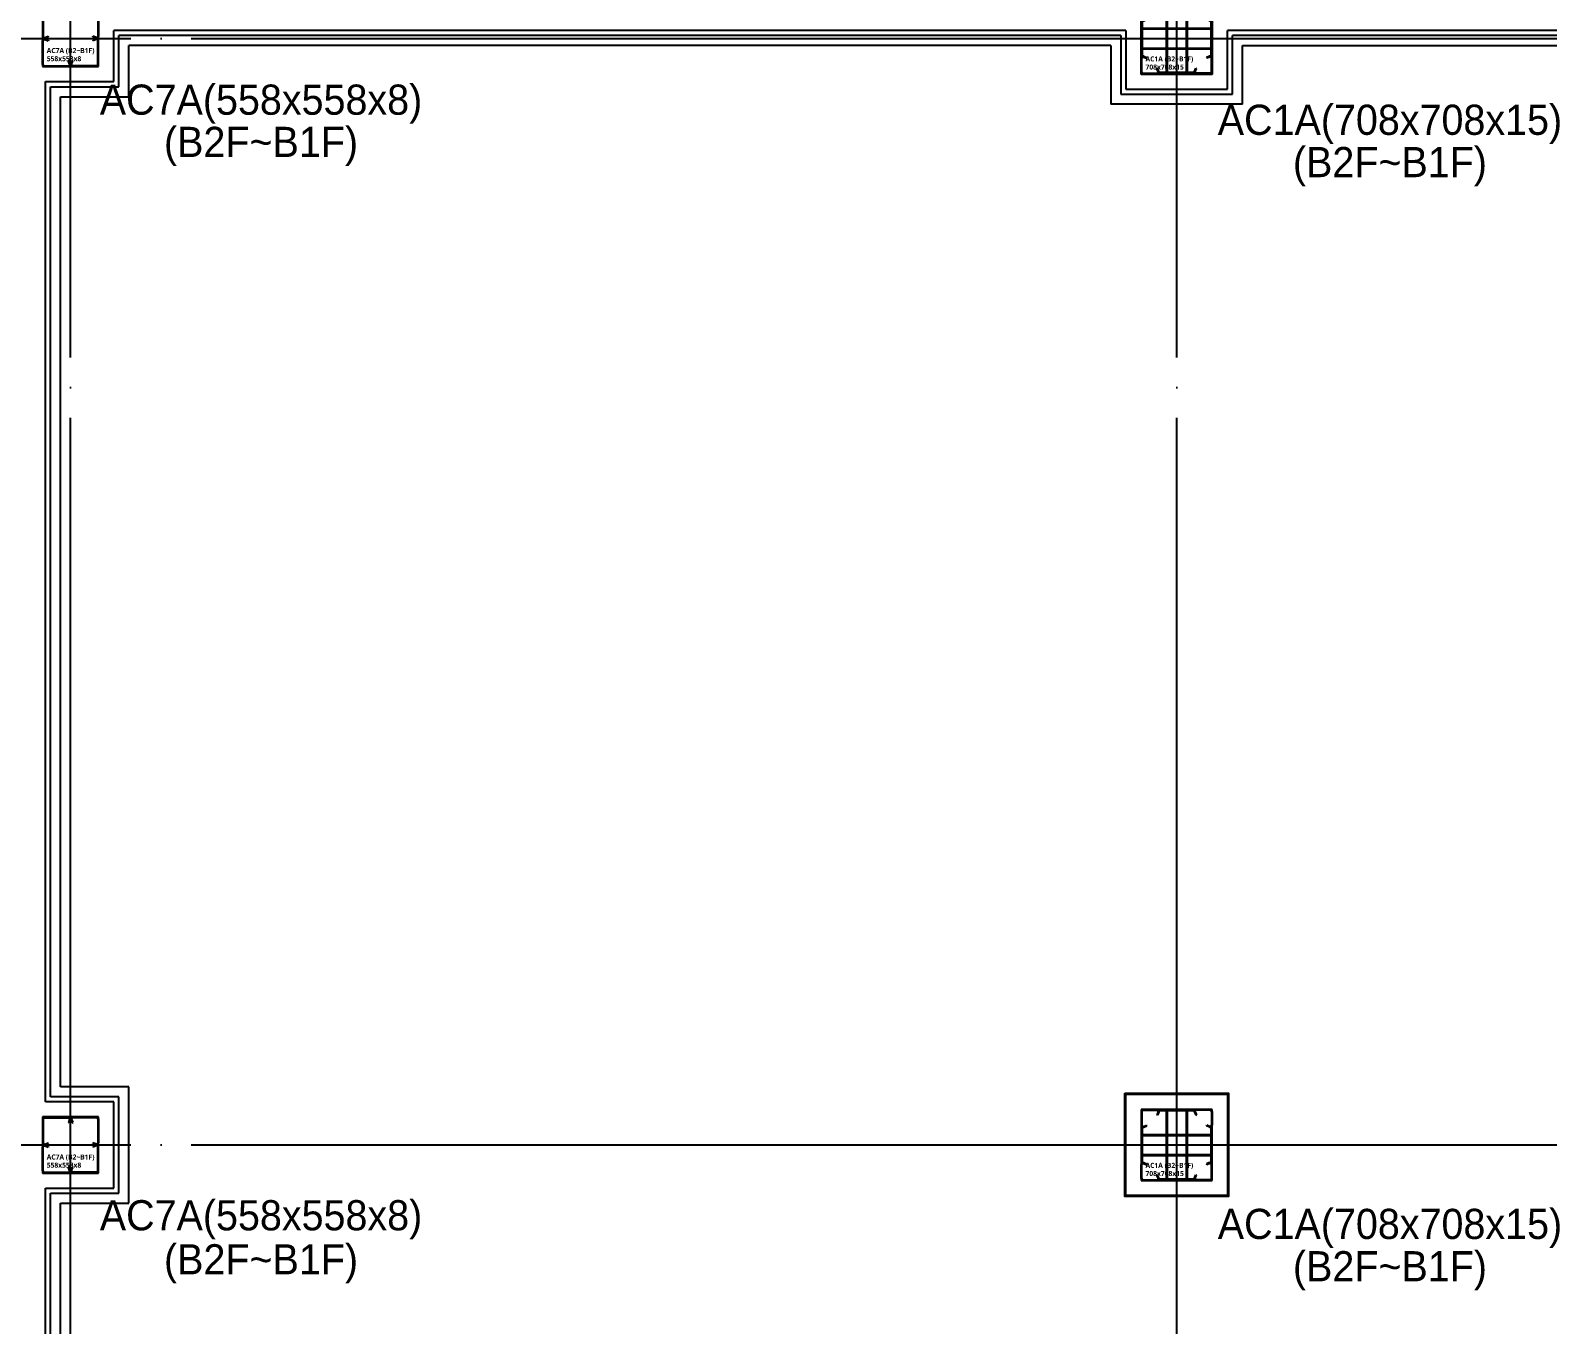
# Model space of a CAD drawing. Header units: millimetres. Extents: x -47382 to 204618, y -51045 to 127155.
# Drawn here: x 35600 to 50689, y 27584 to 40452 of the extents above; entities that cross this region are included whole.
import ezdxf
from ezdxf.enums import TextEntityAlignment as Align

# ---------------------------------------------------------------- set-up
doc = ezdxf.new("R2010")
doc.units = ezdxf.units.MM
doc.header["$LTSCALE"] = 300
doc.header["$MEASUREMENT"] = 0
doc.linetypes.add('CEN', pattern=[62, 60, -1, 0, -1])
doc.layers.get('0').update_dxf_attribs({"linetype": 'CONTINUOUS'})
doc.layers.get('Defpoints').update_dxf_attribs({"color": 153, "linetype": 'CONTINUOUS'})
for name, color, linetype in [('A-ST-AXIS-CEN', 252, 'CEN'), ('A-ST-COL', 2, 'CONTINUOUS'), ('Bound', 9, 'CONTINUOUS'), ('갈바륨 V-115', 141, 'CONTINUOUS'), ('갈바륨 W-140', 71, 'CONTINUOUS'), ('저온단열', 160, 'CONTINUOUS'), ('충돌방지대 IN', 4, 'CONTINUOUS')]:
    doc.layers.add(name, color=color, linetype=linetype)
doc.layers.add('Defpoint', color=161, linetype='CONTINUOUS', plot=False)
doc.styles.add('SH_대대리576', font='NanumGothicBold.ttf')
doc.styles.add('돋움', font='')
doc.styles.get('돋움').set_extended_font_data('Dotum')

# ---------------------------------------------------------------- blocks, each defined once
blk = doc.blocks.new('AC7A(b2~b1f)')
at = {"layer": 'A-ST-COL'}
for p, q in [((20, 558), (20, 319)), ((28, 558), (28, 319)), ((40, 578), (279, 578)), ((40, 570), (279, 570)), ((290, 554), (277, 523)), ((285, 520), (277, 523)), ((298, 551), (285, 520)), ((300, 551), (313, 520)), ((308, 554), (321, 523)), ((313, 520), (321, 523)), ((558, 578), (319, 578)), ((558, 570), (319, 570)), ((570, 558), (570, 319)), ((578, 558), (578, 319)), ((44, 308), (75, 321)), ((47, 300), (78, 313)), ((78, 313), (75, 321)), ((520, 313), (523, 321)), ((551, 300), (520, 313)), ((554, 308), (523, 321)), ((20, 40), (20, 279)), ((28, 40), (28, 279)), ((44, 290), (75, 277)), ((47, 298), (78, 285)), ((78, 285), (75, 277)), ((551, 298), (520, 285)), ((520, 285), (523, 277)), ((554, 290), (523, 277)), ((570, 40), (570, 279)), ((578, 40), (578, 279)), ((40, 28), (279, 28)), ((40, 20), (279, 20)), ((285, 78), (277, 75)), ((290, 44), (277, 75)), ((298, 47), (285, 78)), ((300, 47), (313, 78)), ((308, 44), (321, 75)), ((313, 78), (321, 75)), ((558, 28), (319, 28)), ((558, 20), (319, 20))]:
    blk.add_line(p, q, dxfattribs=at)
for centre, radius, start, end in [((40, 558), 20, 90, 180), ((40, 558), 12, 90, 180), ((279, 558), 20, 340, 90), ((279, 558), 12, 340, 90), ((319, 558), 20, 90, 200), ((319, 558), 12, 90, 200), ((558, 558), 20, 0, 90), ((558, 558), 12, 0, 90), ((40, 319), 20, 180, 290), ((40, 319), 12, 180, 290), ((558, 319), 20, 250, 0), ((558, 319), 12, 250, 0), ((40, 279), 20, 70, 180), ((40, 279), 12, 70, 180), ((558, 279), 20, 0, 110), ((558, 279), 12, 0, 110), ((40, 40), 20, 180, 270), ((40, 40), 12, 180, 270), ((279, 40), 20, 270, 20), ((279, 40), 12, 270, 20), ((319, 40), 20, 160, 270), ((319, 40), 12, 160, 270), ((558, 40), 20, 270, 0), ((558, 40), 12, 270, 0)]:
    blk.add_arc(centre, radius, start, end, dxfattribs=at)
at = {"layer": 'Bound', "color": 9, "linetype": 'Continuous'}
for p, q in [((578, 578), (20, 578)), ((20, 578), (20, 20)), ((578, 20), (578, 578)), ((20, 20), (578, 20))]:
    blk.add_line(p, q, dxfattribs=at)
at = {"layer": 'Defpoint'}
for p, q in [((299, 0), (299, 598)), ((0, 299), (598, 299))]:
    blk.add_line(p, q, dxfattribs=at)
at = {"layer": 'Defpoint', "linetype": 'Continuous', "style": 'SH_대대리576'}
for s, p in [('AC7A (B2~B1F)', (62, 179)), ('558x558x8', (62, 98))]:
    blk.add_text(s, height=50, dxfattribs=at).set_placement(p, align=Align.MIDDLE_LEFT)
blk = doc.blocks.new('AC1A(b2~b1f)')
for points in [[(199, 728), (549, 728), (549, 713), (199, 713)], [(20, 549), (20, 199), (35, 199), (35, 549)], [(728, 199), (728, 549), (713, 549), (713, 199)], [(199, 20), (549, 20), (549, 35), (199, 35)]]:
    blk.add_hatch(color=9).paths.add_polyline_path(points)
for p, q in [((270, 713), (270, 35)), ((279, 713), (279, 35)), ((469, 713), (469, 35)), ((478, 713), (478, 35)), ((35, 478), (713, 478)), ((35, 469), (713, 469)), ((35, 279), (713, 279)), ((35, 270), (713, 270))]:
    blk.add_line(p, q)
at = {"color": 8, "linetype": 'Continuous'}
for points in [[(199, 728), (549, 728), (549, 713), (199, 713)], [(20, 549), (20, 199), (35, 199), (35, 549)], [(728, 199), (728, 549), (713, 549), (713, 199)], [(199, 20), (549, 20), (549, 35), (199, 35)]]:
    blk.add_lwpolyline(points, close=True, dxfattribs=at)
at = {"layer": 'A-ST-COL'}
for p, q in [((20, 708), (20, 569)), ((28, 708), (28, 569)), ((40, 728), (179, 728)), ((40, 720), (179, 720)), ((190, 704), (177, 673)), ((185, 670), (177, 673)), ((198, 701), (185, 670)), ((550, 701), (563, 670)), ((558, 704), (571, 673)), ((563, 670), (571, 673)), ((708, 728), (569, 728)), ((708, 720), (569, 720)), ((720, 708), (720, 569)), ((728, 708), (728, 569)), ((44, 558), (75, 571)), ((47, 550), (78, 563)), ((78, 563), (75, 571)), ((670, 563), (673, 571)), ((701, 550), (670, 563)), ((704, 558), (673, 571)), ((20, 40), (20, 179)), ((28, 40), (28, 179)), ((44, 190), (75, 177)), ((47, 198), (78, 185)), ((78, 185), (75, 177)), ((701, 198), (670, 185)), ((670, 185), (673, 177)), ((704, 190), (673, 177)), ((720, 40), (720, 179)), ((728, 40), (728, 179)), ((40, 28), (179, 28)), ((40, 20), (179, 20)), ((185, 78), (177, 75)), ((190, 44), (177, 75)), ((198, 47), (185, 78)), ((550, 47), (563, 78)), ((558, 44), (571, 75)), ((563, 78), (571, 75)), ((708, 28), (569, 28)), ((708, 20), (569, 20))]:
    blk.add_line(p, q, dxfattribs=at)
for centre, radius, start, end in [((40, 708), 20, 90, 180), ((40, 708), 12, 90, 180), ((179, 708), 20, 340, 90), ((179, 708), 12, 340, 90), ((569, 708), 20, 90, 200), ((569, 708), 12, 90, 200), ((708, 708), 20, 0, 90), ((708, 708), 12, 0, 90), ((40, 569), 20, 180, 290), ((40, 569), 12, 180, 290), ((708, 569), 20, 250, 0), ((708, 569), 12, 250, 0), ((40, 179), 20, 70, 180), ((40, 179), 12, 70, 180), ((708, 179), 20, 0, 110), ((708, 179), 12, 0, 110), ((40, 40), 20, 180, 270), ((40, 40), 12, 180, 270), ((179, 40), 20, 270, 20), ((179, 40), 12, 270, 20), ((569, 40), 20, 160, 270), ((569, 40), 12, 160, 270), ((708, 40), 20, 270, 0), ((708, 40), 12, 270, 0)]:
    blk.add_arc(centre, radius, start, end, dxfattribs=at)
at = {"layer": 'Bound', "color": 9, "linetype": 'Continuous'}
for p, q in [((728, 728), (20, 728)), ((20, 728), (20, 20)), ((728, 20), (728, 728)), ((20, 20), (728, 20))]:
    blk.add_line(p, q, dxfattribs=at)
at = {"layer": 'Defpoint'}
for p, q in [((374, 0), (374, 748)), ((0, 374), (748, 374))]:
    blk.add_line(p, q, dxfattribs=at)
at = {"layer": 'Defpoint', "linetype": 'Continuous', "style": 'SH_대대리576'}
for s, p in [('AC1A (B2~B1F)', (64, 171)), ('708x708x15', (64, 90))]:
    blk.add_text(s, height=50, dxfattribs=at).set_placement(p, align=Align.MIDDLE_LEFT)
blk = doc.blocks.new('ACT 지하2층구조평면도')
for name, p in [('AC1A(b2~b1f)', (94008, 91042)), ('AC7A(b2~b1f)', (83083, 91117)), ('AC1A(b2~b1f)', (94008, 80042)), ('AC7A(b2~b1f)', (83083, 80117))]:
    blk.add_blockref(name, p)

msp = doc.modelspace()

# ---------------------------------------------------------------- linework, layer by layer
msp.add_lwpolyline([(46646, 40725), (47354, 40725), (47354, 40017), (46646, 40017)], close=True)
at = {"layer": 'A-ST-AXIS-CEN'}
for p, q in [((36000, 0), (36000, 99371)), ((47000, 0), (47000, 99371)), ((0, 40371), (142000, 40371)), ((0, 29371), (142000, 29371))]:
    msp.add_line(p, q, dxfattribs=at)
at = {"layer": '갈바륨 V-115'}
for p, q in [((46446, 40400), (36479, 40400)), ((36479, 39892), (36479, 40400)), ((46446, 40400), (46446, 39817)), ((57446, 40400), (47554, 40400)), ((47554, 39817), (47554, 40400)), ((35800, 29850), (35800, 39892)), ((35800, 39892), (36479, 39892)), ((46446, 39817), (47554, 39817)), ((36479, 29850), (35800, 29850)), ((36479, 28892), (36479, 29850)), ((35800, 18971), (35800, 28892)), ((35800, 28892), (36479, 28892))]:
    msp.add_line(p, q, dxfattribs=at)
at = {"layer": '갈바륨 W-140'}
msp.add_lwpolyline([(46486, 29885), (47514, 29885), (47514, 28857), (46486, 28857)], close=True, dxfattribs=at)
at = {"layer": '저온단열'}
for p, q in [((46496, 40450), (36429, 40450)), ((36429, 39942), (36429, 40450)), ((46496, 40450), (46496, 39867)), ((57496, 40450), (47504, 40450)), ((47504, 39867), (47504, 40450)), ((35750, 29800), (35750, 39942)), ((35750, 39942), (36429, 39942)), ((46496, 39867), (47504, 39867)), ((36429, 29800), (35750, 29800)), ((36429, 28942), (36429, 29800)), ((35750, 18921), (35750, 28942)), ((35750, 28942), (36429, 28942))]:
    msp.add_line(p, q, dxfattribs=at)
msp.add_lwpolyline([(46496, 29875), (47504, 29875), (47504, 28867), (46496, 28867)], close=True, dxfattribs=at)
at = {"layer": '충돌방지대 IN'}
for p, q in [((46346, 40300), (36579, 40300)), ((36579, 39792), (36579, 40300)), ((46346, 40300), (46346, 39717)), ((47654, 40300), (57346, 40300)), ((47654, 39717), (47654, 40300)), ((35900, 29950), (35900, 39792)), ((35900, 39792), (36579, 39792)), ((47654, 39717), (46346, 39717)), ((36579, 29950), (35900, 29950)), ((36579, 28792), (36579, 29950)), ((35900, 28792), (36579, 28792)), ((35900, 19071), (35900, 28792))]:
    msp.add_line(p, q, dxfattribs=at)

# ---------------------------------------------------------------- block references
msp.add_blockref('ACT 지하2층구조평면도', (-47382, -51045))

# ---------------------------------------------------------------- texts
at = {"layer": 'Defpoints', "linetype": 'Continuous', "style": '돋움'}
for s, p in [('AC7A(558x558x8)', (37894, 39523)), ('AC1A(708x708x15)', (49121, 39323)), ('(B2F~B1F)', (37894, 39103)), ('(B2F~B1F)', (49121, 38902)), ('AC7A(558x558x8)', (37894, 28432)), ('AC1A(708x708x15)', (49121, 28346)), ('(B2F~B1F)', (37894, 27994)), ('(B2F~B1F)', (49121, 27925))]:
    msp.add_text(s, height=300, dxfattribs=at).set_placement(p, align=Align.BOTTOM_CENTER)

doc.saveas('drawing.dxf')
